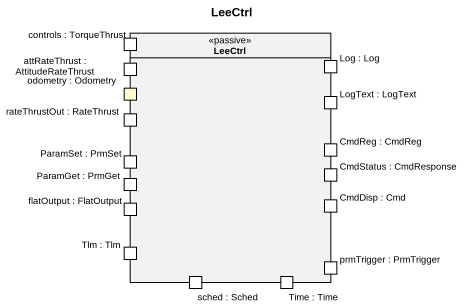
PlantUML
@startuml
title LeeCtrl
rectangle LeeCtrl <<passive>> {
  port "controls : TorqueThrust" as controls_TorqueThrust
  port "odometry : Odometry" as odometry_Odometry #FFFFCC
  port "attRateThrust : AttitudeRateThrust" as attRateThrust
  port "Log : Log" as Log_Log
  port "rateThrustOut : RateThrust" as rateThrustOut_RateThrust
  port "LogText : LogText" as LogText_LogText
  port "ParamSet : PrmSet" as ParamSet_PrmSet
  port "CmdReg : CmdReg" as CmdReg_CmdReg
  port "ParamGet : PrmGet" as ParamGet_PrmGet
  port "flatOutput : FlatOutput" as flatOutput_FlatOutput
  port "CmdDisp : Cmd" as CmdDisp_Cmd
  port "CmdStatus : CmdResponse" as CmdStatus_CmdResponse
  port "Tlm : Tlm" as Tlm_Tlm
  port "sched : Sched" as sched_Sched
  port "Time : Time" as Time_Time
  port "prmTrigger : PrmTrigger" as prmTrigger_PrmTrigger
}
@enduml
